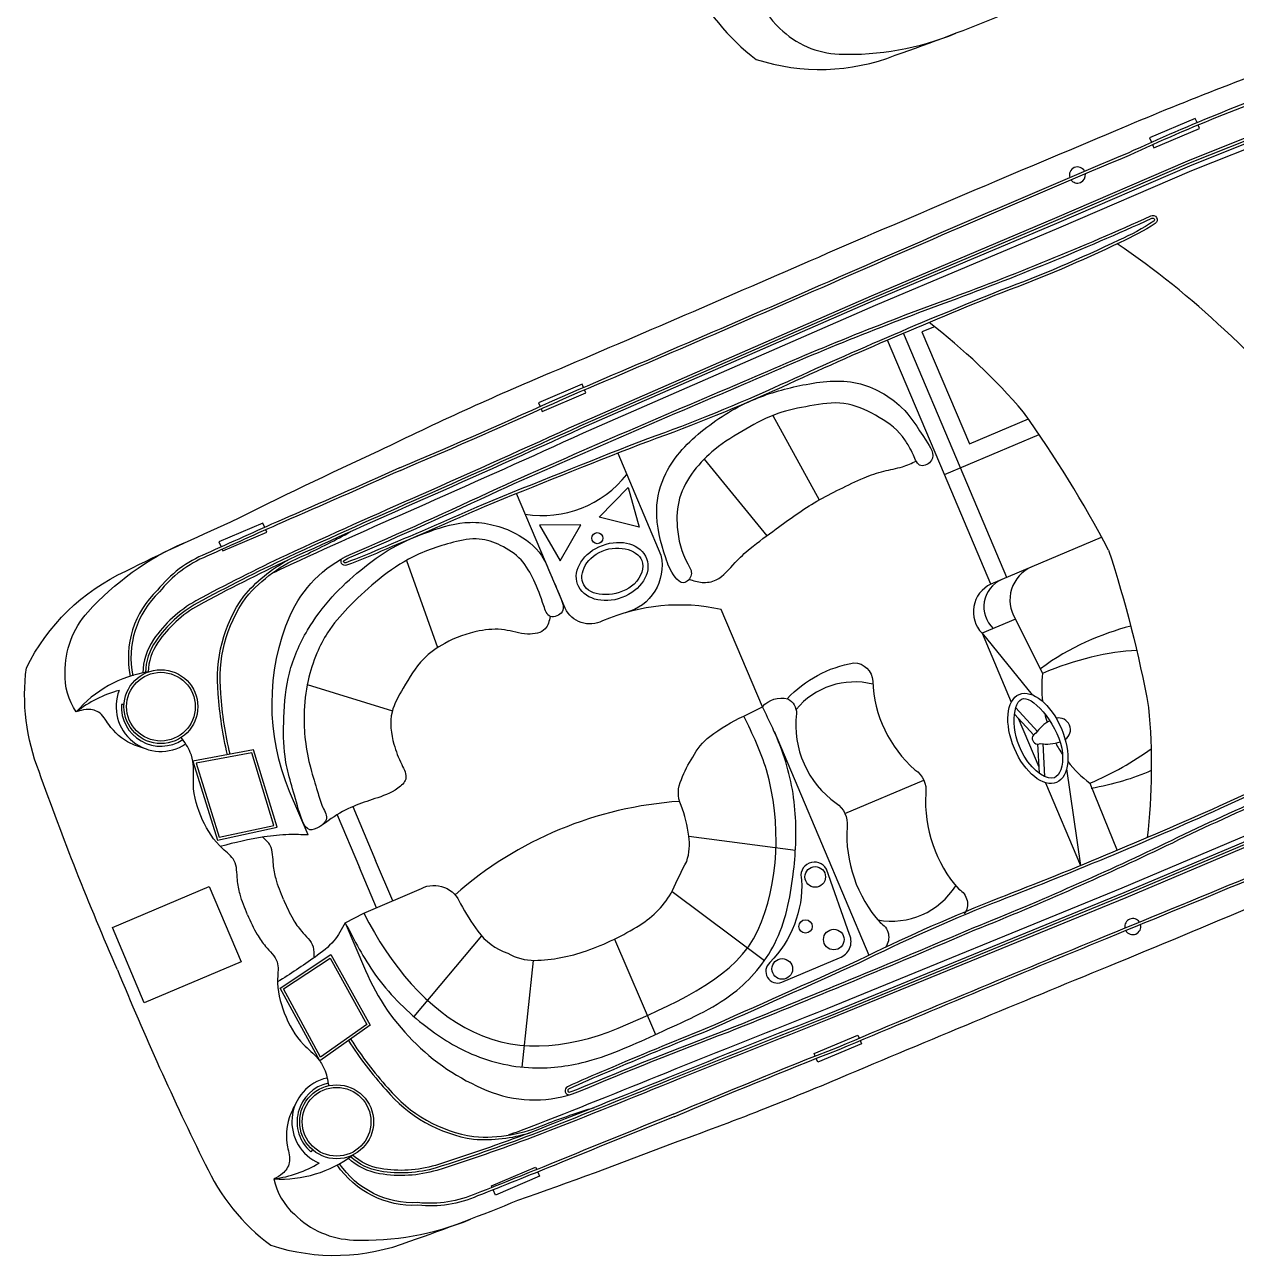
# Model space of a CAD drawing. Header units: metres. Extents: x 266585 to 279238, y 2117616 to 2127268.
# Drawn here: x 268854.47 to 268890.2, y 2118041.62 to 2118077.92 of the extents above; entities that cross this region are included whole.
import ezdxf

# ---------------------------------------------------------------- set-up
doc = ezdxf.new("R2010")
doc.units = ezdxf.units.M

msp = doc.modelspace()

# ---------------------------------------------------------------- linework, layer by layer
at = {"color": 30, "true_color": 0xf26722}
for p, q in [((268881.594, 2118064.65), (268879.915, 2118068.616)), ((268882.068, 2118064.851), (268880.389, 2118068.819)), ((268876.535, 2118066.397), (268877.902, 2118063.906)), ((268874.507, 2118065.107), (268876.352, 2118062.844)), ((268865.726, 2118062.119), (268866.645, 2118059.547)), ((268883.687, 2118060.391), (268882.702, 2118059.975)), ((268882.702, 2118059.975), (268883.565, 2118057.936)), ((268882.702, 2118059.975), (268884.178, 2118058.156)), ((268862.803, 2118058.464), (268865.311, 2118057.682)), ((268857.396, 2118057.869), (268857.32, 2118057.874)), ((268884.34, 2118057.073), (268883.696, 2118057.768)), ((268884.227, 2118056.969), (268883.66, 2118057.581)), ((268883.762, 2118057.47), (268884.373, 2118056.028)), ((268876.568, 2118057.081), (268879.365, 2118050.474)), ((268884.337, 2118056.71), (268884.383, 2118055.845)), ((268884.49, 2118056.718), (268884.542, 2118055.75)), ((268885.196, 2118055.973), (268885.605, 2118053.117)), ((268878.659, 2118054.657), (268880.982, 2118055.64)), ((268884.57, 2118055.562), (268885.605, 2118053.117)), ((268864.146, 2118054.857), (268864.819, 2118053.268)), ((268863.684, 2118054.618), (268864.341, 2118053.066)), ((268874.056, 2118053.982), (268877.198, 2118053.57)), ((268865.321, 2118052.082), (268864.819, 2118053.268)), ((268864.844, 2118051.877), (268864.341, 2118053.066)), ((268873.564, 2118052.359), (268876.284, 2118050.318)), ((268867.939, 2118051.05), (268865.942, 2118048.671)), ((268871.863, 2118050.952), (268873.075, 2118048.14)), ((268869.466, 2118050.324), (268869.131, 2118047.177)), ((268862.956, 2118044.736), (268862.905, 2118044.678))]:
    msp.add_line(p, q, dxfattribs=at)
for points in [[(268871.521, 2118085.022, 0.01736), (268874.109, 2118079.294, 0.12634), (268876.044, 2118076.896, 0.172899), (268880.141, 2118077.017, 0.013884), (268883.329, 2118078.226, 0.008973), (268887.897, 2118079.913, 0.01509), (268893.082, 2118081.943, -0.002245), (268901.01, 2118085.236, 0.003342), (268909.792, 2118088.933, 0.016984), (268915.591, 2118091.594, 0.024546), (268919.791, 2118093.949, 0.067942), (268924.792, 2118097.574, 0.033948), (268927.748, 2118100.656, 0.022001), (268930.246, 2118103.737, 0.042872), (268932.185, 2118107.111, 0.059514), (268932.895, 2118109.248, 0.046364), (268933.041, 2118110.352, 0.104882), (268932.947, 2118111.024, 0.104882)], [(268857.204, 2118050.045, -0.01736), (268854.893, 2118055.89, -0.12634), (268854.519, 2118058.948, -0.172899), (268857.456, 2118061.806, -0.013884), (268860.544, 2118063.253, -0.008973), (268864.934, 2118065.359, -0.01509), (268870.002, 2118067.668, 0.002245), (268877.884, 2118071.068, -0.003342), (268886.651, 2118074.799, -0.016984), (268892.598, 2118077.11, -0.024546), (268897.213, 2118078.486, -0.067942), (268903.297, 2118079.553, -0.033948), (268907.567, 2118079.531, -0.022001), (268911.517, 2118079.18, -0.042872), (268915.29, 2118078.223, -0.059514), (268917.318, 2118077.246, -0.046364), (268918.213, 2118076.581, -0.104882), (268918.63, 2118076.047, -0.104882)], [(268865.522, 2118064.846, 0.006425), (268870.33, 2118066.958, 0.002217), (268878.197, 2118070.35, -0.003368), (268887.018, 2118074.145, -0.024633), (268892.63, 2118076.404, -0.015037), (268896.479, 2118077.497, -0.025439), (268898.652, 2118078.005, -0.013843), (268903.231, 2118078.785, -0.040266), (268907.581, 2118078.817, -0.016729), (268911.612, 2118078.274, -0.029739), (268915.581, 2118077.075, 0.01525), (268917.36, 2118076.276, -0.132389), (268917.651, 2118076.073, -0.028442), (268917.744, 2118075.963, -0.028442)], [(268865.552, 2118064.776, 0.006424), (268870.361, 2118066.887, 0.002217), (268878.228, 2118070.28, -0.003368), (268887.049, 2118074.075, -0.024633), (268892.654, 2118076.331, -0.015038), (268896.499, 2118077.423, -0.025461), (268898.666, 2118077.93, -0.013839), (268903.239, 2118078.709, -0.040238), (268907.575, 2118078.741, -0.016715), (268911.597, 2118078.199, -0.029693), (268915.551, 2118077.004, 0.015234), (268917.332, 2118076.204, -0.134036), (268917.594, 2118076.022, -0.024879), (268917.671, 2118075.932, -0.024879)], [(268876.135, 2118078.856, 0.164393), (268876.739, 2118077.812, 0.188684), (268878.487, 2118077.053, 0.10758), (268881.93, 2118077.666)], [(268857.204, 2118050.045, 0.01736), (268859.792, 2118044.317, 0.12634), (268861.727, 2118041.919, 0.172899), (268865.824, 2118042.039, 0.013884), (268869.012, 2118043.248, 0.008973), (268873.58, 2118044.935, 0.01509), (268878.765, 2118046.965, -0.002245), (268886.693, 2118050.258, 0.003342), (268895.475, 2118053.955, 0.016984), (268901.274, 2118056.616, 0.024546), (268905.474, 2118058.972, 0.067942), (268910.475, 2118062.597, 0.033948), (268913.431, 2118065.679, 0.022001), (268915.928, 2118068.759, 0.042872), (268917.868, 2118072.134, 0.059514), (268918.578, 2118074.27, 0.046364), (268918.723, 2118075.375, 0.104882), (268918.63, 2118076.047, 0.104882)], [(268893.32, 2118075.647), (268891.193, 2118074.864), (268888.757, 2118073.891), (268884.834, 2118072.201), (268879.432, 2118069.915), (268870.81, 2118066.148, -0.002601), (268866.15, 2118064.054, 0.004411), (268862.186, 2118062.276, 0.013009), (268859.516, 2118060.927, 0.113396), (268858.269, 2118059.783, 0.146005), (268857.952, 2118058.801, 1.595219)], [(268893.347, 2118075.575), (268891.22, 2118074.792), (268888.786, 2118073.821), (268884.864, 2118072.131), (268879.462, 2118069.844), (268870.841, 2118066.078, -0.002601), (268866.181, 2118063.983, 0.004411), (268862.218, 2118062.206, 0.013003), (268859.553, 2118060.86, 0.113337), (268858.332, 2118059.74, 0.144821), (268858.03, 2118058.816, 0.138987)], [(268893.373, 2118075.503), (268891.248, 2118074.721), (268888.816, 2118073.75), (268884.894, 2118072.06), (268879.492, 2118069.774), (268870.873, 2118066.008, -0.002601), (268866.212, 2118063.913, 0.00441), (268862.251, 2118062.137, 0.012997), (268859.591, 2118060.793, 0.113276), (268858.395, 2118059.696, 0.142458), (268858.108, 2118058.829, 0.142458)], [(268873.591, 2118045.784, -0.006424), (268878.455, 2118047.767, -0.002217), (268886.367, 2118051.053, 0.003368), (268895.231, 2118054.745, 0.024633), (268900.753, 2118057.199, 0.015038), (268904.213, 2118059.199, 0.025461), (268906.086, 2118060.402, 0.013839), (268909.828, 2118063.143, 0.040238), (268912.869, 2118066.234, 0.016715), (268915.28, 2118069.499, 0.029693), (268917.175, 2118073.169, -0.015234), (268917.84, 2118075.005, 0.134036), (268917.891, 2118075.32, 0.024879), (268917.88, 2118075.437, 0.024879)], [(268873.621, 2118045.713, -0.006425), (268878.484, 2118047.696, -0.002217), (268886.396, 2118050.982, 0.003368), (268895.26, 2118054.674, 0.024633), (268900.788, 2118057.131, 0.015037), (268904.253, 2118059.134, 0.025439), (268906.13, 2118060.34, 0.013843), (268909.877, 2118063.084, 0.040266), (268912.928, 2118066.186, 0.016729), (268915.344, 2118069.458, 0.029739), (268917.246, 2118073.142, -0.01525), (268917.91, 2118074.975, 0.132389), (268917.968, 2118075.326, 0.028442), (268917.953, 2118075.468, 0.028442)], [(268893.427, 2118075.359), (268891.303, 2118074.577), (268888.875, 2118073.608), (268884.954, 2118071.919), (268879.553, 2118069.633), (268870.935, 2118065.868, -0.002601), (268866.273, 2118063.773, 0.00441), (268862.316, 2118061.998, 0.002867), (268861.724, 2118061.714, 0.002867)], [(268862.825, 2118054.024), (268862.283, 2118055.306, -0.202722), (268862.297, 2118060.499, -0.178768), (268864.065, 2118062.298, 0.010028), (268868.421, 2118064.253, -0.005356), (268875.651, 2118067.384, -0.016605), (268881.557, 2118069.777, 0.018921), (268887.676, 2118072.28, -0.925873), (268887.811, 2118072.059, -0.041202), (268886.772, 2118071.498, -0.024461), (268883.284, 2118070.014, 0.012888), (268876.576, 2118067.128, -0.019359), (268872.609, 2118065.538, 0.002375), (268868.017, 2118063.703, -0.006386), (268865.129, 2118062.452, -0.013656), (268863.962, 2118061.975, -0.862706), (268863.844, 2118062.185, 0.648089)], [(268863.888, 2118062.121, -0.016488), (268864.097, 2118062.228, 0.010023), (268868.454, 2118064.183, -0.005356), (268875.681, 2118067.313, -0.016607), (268881.583, 2118069.705, 0.018921), (268887.708, 2118072.21, 0.01143), (268887.711, 2118072.212, -0.913283), (268887.767, 2118072.122, -0.041174), (268886.74, 2118071.568, -0.024478), (268883.257, 2118070.086, 0.012889), (268876.545, 2118067.198, -0.019362), (268872.582, 2118065.61, 0.002377), (268867.987, 2118063.773, -0.006391), (268865.099, 2118062.523, -0.013664), (268863.935, 2118062.047, 0.000701), (268863.934, 2118062.047, -0.819976), (268863.888, 2118062.121, -0.819976)], [(268892.756, 2118065.094, 0.096403), (268889.839, 2118068.929, 0.040538), (268886.687, 2118071.457, 1.92312)], [(268886.434, 2118062.418, 0.033687), (268883.925, 2118066.494, 0.051879), (268881.139, 2118069.136, 1.92312)], [(268871.957, 2118065.281), (268873.231, 2118062.272, -0.406088), (268872.182, 2118060.576)], [(268865.522, 2118064.846, -0.002942), (268862.029, 2118063.308, 0.002013), (268859.81, 2118062.313, 0.130442), (268858.386, 2118061.24, 0.261246), (268857.582, 2118058.701, 0.209197)], [(268865.553, 2118064.776, -0.002941), (268862.06, 2118063.237, 0.002014), (268859.841, 2118062.242, 0.130992), (268858.442, 2118061.188, 0.261832), (268857.657, 2118058.716, 0.261832)], [(268876.225, 2118057.8), (268875.011, 2118060.67, 0.158322), (268871.509, 2118060.333, -0.417676), (268870.407, 2118060.706), (268868.974, 2118064.089)], [(268860.525, 2118056.403, -0.043334), (268860.255, 2118058.193, -0.18333), (268860.988, 2118061.016, -0.123985), (268862.73, 2118062.277, 0.015377), (268864.083, 2118062.969)], [(268886.211, 2118062.794), (268884.168, 2118061.929, 0.462925), (268883.687, 2118060.391), (268884.485, 2118058.785)], [(268855.989, 2118057.649, -0.164393), (268855.659, 2118058.81, -0.188684), (268856.331, 2118060.593, -0.10758), (268859.168, 2118062.638)], [(268886.434, 2118062.418, -0.033687), (268887.614, 2118057.78, -0.051879), (268887.572, 2118053.94, -1.92312)], [(268860.45, 2118056.389, -0.043195), (268860.178, 2118058.186, -0.183415), (268860.927, 2118061.063, -0.094511), (268862.226, 2118062.125)], [(268884.168, 2118061.929), (268883.282, 2118061.554, 0.545737), (268883.033, 2118060.115, 0.282905)], [(268883.282, 2118061.554), (268882.962, 2118061.418, 0.516839), (268882.702, 2118059.975, 0.282905)], [(268876.958, 2118058.039, -0.164009), (268878.92, 2118059.097, -0.407559), (268879.476, 2118058.554, 0.20466), (268880.722, 2118055.942, -0.28657), (268881.043, 2118055.246, 0.198759), (268882.017, 2118052.42, -0.45148), (268882.177, 2118051.691, -1.463971)], [(268900.593, 2118058.43), (268898.553, 2118057.449), (268896.167, 2118056.381), (268892.226, 2118054.742), (268886.824, 2118052.455), (268878.122, 2118048.889, 0.002601), (268873.373, 2118047, -0.00441), (268869.344, 2118045.394, -0.002867), (268868.729, 2118045.167, -0.002867)], [(268900.726, 2118058.153), (268898.682, 2118057.171), (268896.289, 2118056.099), (268892.345, 2118054.459), (268886.942, 2118052.172), (268878.237, 2118048.604, 0.002601), (268873.489, 2118046.716, -0.004411), (268869.454, 2118045.107, -0.013009), (268866.627, 2118044.13, -0.113396), (268864.937, 2118044.03, -0.146005), (268864.011, 2118044.487, -1.595219)], [(268900.693, 2118058.222), (268898.65, 2118057.241), (268896.258, 2118056.169), (268892.315, 2118054.53), (268886.913, 2118052.243), (268878.208, 2118048.675, 0.002601), (268873.46, 2118046.787, -0.004411), (268869.426, 2118045.179, -0.013003), (268866.604, 2118044.203, -0.113337), (268864.95, 2118044.106, -0.144821), (268864.077, 2118044.533, -0.138987)], [(268900.659, 2118058.291), (268898.618, 2118057.31), (268896.228, 2118056.24), (268892.285, 2118054.6), (268886.883, 2118052.314), (268878.18, 2118048.747, 0.002601), (268873.431, 2118046.858, -0.00441), (268869.399, 2118045.251, -0.012997), (268866.582, 2118044.276, -0.113276), (268864.962, 2118044.181, -0.142458), (268864.14, 2118044.579, -0.142458)], [(268876.225, 2118057.8, -0.291269), (268876.973, 2118058.035, -0.299867), (268877.227, 2118057.601, 0.273478), (268878.399, 2118054.958, -0.28657), (268878.721, 2118054.263, 0.198759), (268879.694, 2118051.437, -0.45148), (268879.854, 2118050.708, -1.463971)], [(268863.922, 2118051.433), (268864.467, 2118051.715), (268866.168, 2118052.446, -0.448043), (268867.319, 2118051.991, 0.025561), (268867.831, 2118051.185, 0.15676), (268868.715, 2118050.538, 0.144288), (268869.507, 2118050.324, 0.079427), (268871.035, 2118050.606, 0.054179), (268872.606, 2118051.362, 0.127294), (268873.577, 2118052.383, -0.025195), (268873.994, 2118053.244, 0.112656), (268874.055, 2118053.989, 0.061652), (268873.825, 2118054.895, -0.222278), (268873.836, 2118055.662, -0.049109), (268874.168, 2118056.32, -0.09997), (268874.67, 2118056.93, -0.045992), (268875.674, 2118057.53), (268876.225, 2118057.8)], [(268863.922, 2118051.433), (268864.517, 2118050.028, 0.202722), (268868.255, 2118046.424, 0.178768), (268870.778, 2118046.441, -0.010028), (268875.213, 2118048.208, 0.005356), (268882.493, 2118051.219, 0.016605), (268888.323, 2118053.794, -0.018921), (268894.379, 2118056.445, 0.925873), (268894.314, 2118056.695, 0.041202), (268893.189, 2118056.34, 0.024461), (268889.696, 2118054.869, -0.012888), (268882.954, 2118052.062, 0.019359), (268879.051, 2118050.32, -0.002375), (268874.537, 2118048.301, 0.006386), (268871.629, 2118047.098, 0.013656), (268870.473, 2118046.592, 0.862706), (268870.542, 2118046.361, -0.648089)], [(268870.527, 2118046.437, 0.016488), (268870.749, 2118046.512, -0.010023), (268875.186, 2118048.28, 0.005356), (268882.464, 2118051.29, 0.016607), (268888.289, 2118053.863, -0.018921), (268894.351, 2118056.516, -0.01143), (268894.354, 2118056.517, 0.913283), (268894.329, 2118056.62, 0.041174), (268893.217, 2118056.269, 0.024478), (268889.728, 2118054.799, -0.012889), (268882.982, 2118051.99, 0.019362), (268879.084, 2118050.25, -0.002377), (268874.567, 2118048.23, 0.006391), (268871.658, 2118047.027, 0.013664), (268870.506, 2118046.522, -0.000701), (268870.506, 2118046.522, 0.819976), (268870.527, 2118046.437, 0.819976)], [(268864.019, 2118047.958, 0.043195), (268865.12, 2118046.513, 0.183415), (268867.706, 2118045.048, 0.094511), (268869.373, 2118045.241)], [(268864.081, 2118048.003, 0.043334), (268865.178, 2118046.563, 0.18333), (268867.715, 2118045.124, 0.123985), (268869.833, 2118045.497, -0.015377), (268871.272, 2118045.987)], [(268873.621, 2118045.713, 0.002942), (268870.085, 2118044.277, -0.002013), (268867.826, 2118043.376, -0.130442), (268866.065, 2118043.1, -0.261246), (268863.682, 2118044.291, -0.209197)], [(268873.593, 2118045.784, 0.002941), (268870.056, 2118044.348, -0.002014), (268867.797, 2118043.447, -0.130992), (268866.067, 2118043.177, -0.261832), (268863.745, 2118044.334, -0.261832)], [(268861.818, 2118043.879, 0.164393), (268862.422, 2118042.834, 0.188684), (268864.17, 2118042.075, 0.10758), (268867.613, 2118042.688)]]:
    msp.add_lwpolyline(points, format="xyb", dxfattribs=at)
for points in [[(268889.042, 2118075.034), (268888.99, 2118075.157), (268887.643, 2118074.586), (268887.699, 2118074.454)], [(268887.729, 2118074.383), (268887.769, 2118074.291), (268889.116, 2118074.861), (268889.072, 2118074.964)], [(268881.297, 2118069.013), (268880.929, 2118068.857), (268882.327, 2118065.556), (268884.067, 2118066.293)], [(268870.95, 2118067.222), (268870.911, 2118067.313), (268869.623, 2118066.768), (268869.669, 2118066.659)], [(268869.699, 2118066.588), (268869.729, 2118066.516), (268871.017, 2118067.062), (268870.979, 2118067.151)], [(268882.962, 2118061.418), (268881.594, 2118064.65), (268884.386, 2118065.832)], [(268883.436, 2118061.619), (268882.068, 2118064.851)], [(268861.55, 2118063.094), (268861.496, 2118063.222), (268860.193, 2118062.67), (268860.259, 2118062.515)], [(268860.289, 2118062.445), (268860.309, 2118062.397), (268861.612, 2118062.948), (268861.58, 2118063.024)], [(268885.882, 2118055.55), (268886.691, 2118053.567)], [(268877.779, 2118047.5), (268877.749, 2118047.572), (268879.037, 2118048.117), (268879.075, 2118048.027)], [(268879.105, 2118047.957), (268879.143, 2118047.865), (268877.855, 2118047.32), (268877.809, 2118047.429)], [(268868.254, 2118043.628), (268868.234, 2118043.676), (268869.536, 2118044.227), (268869.568, 2118044.152)], [(268869.598, 2118044.081), (268869.652, 2118043.954), (268868.349, 2118043.402), (268868.284, 2118043.557)]]:
    msp.add_lwpolyline(points, dxfattribs=at)
for points in [[(268871.413, 2118063.396), (268872.265, 2118064.268), (268872.594, 2118063.095)], [(268870.866, 2118063.165), (268869.647, 2118063.16), (268870.261, 2118062.107)], [(268860.155, 2118053.864), (268861.913, 2118054.248), (268861.22, 2118056.532), (268859.427, 2118056.2)], [(268860.207, 2118053.954), (268861.815, 2118054.305), (268861.166, 2118056.444), (268859.526, 2118056.14)], [(268857.055, 2118051.293), (268859.91, 2118052.502), (268860.852, 2118050.277), (268857.997, 2118049.068)], [(268862, 2118049.505), (268863.5, 2118050.499), (268864.657, 2118048.412), (268863.17, 2118047.356)], [(268862.101, 2118049.48), (268863.473, 2118050.389), (268864.557, 2118048.435), (268863.196, 2118047.469)]]:
    msp.add_lwpolyline(points, close=True, dxfattribs=at)
msp.add_lwpolyline([(268878.11, 2118053.014, 0.917705), (268877.382, 2118052.696, -0.209704), (268876.444, 2118050.26, 0.850912), (268876.801, 2118049.681), (268878.497, 2118050.399, 0.435659), (268878.796, 2118051.083)], format="xyb", close=True, dxfattribs=at)
for centre, radius in [((268871.354, 2118062.775), 0.163), ((268858.485, 2118057.806), 1.09), ((268858.485, 2118057.806), 1.013), ((268877.782, 2118052.784), 0.304), ((268877.496, 2118051.324), 0.197), ((268878.33, 2118050.937), 0.304), ((268876.809, 2118050.07), 0.304), ((268863.668, 2118045.562), 1.09), ((268863.668, 2118045.562), 1.013)]:
    msp.add_circle(centre, radius, dxfattribs=at)
for centre, radius, start, end in [((268885.514, 2118073.486), 0.237, 27.9734, 198.0725), ((268885.514, 2118073.486), 0.237, 216.7327, 9.3132), ((268869.75, 2118066.567), 3.124, 260.4118, 322.2993), ((268858.654, 2118055.354), 3.517, 98.9389, 139.2745), ((268888.01, 2118058.388), 3.548, 173.5682, 186.9192), ((268878.944, 2118056.292), 2.243, 76.1433, 140.3474), ((268858.169, 2118054.889), 3.517, 105.0686, 128.3012), ((268858.485, 2118057.806), 1.32, 158.7158, 303.6174), ((268858.485, 2118057.806), 1.167, 176.6676, 303.6174), ((268888.01, 2118058.388), 3.548, 192.8924, 197.1323), ((268885.295, 2118056.301), 1.241, 118.5458, 144.5386), ((268885.295, 2118056.301), 1.241, 109.0587, 109.328), ((268884.961, 2118057.126), 0.347, 303.7456, 102.0911), ((268884.348, 2118056.868), 0.166, 112.9433, 292.9433), ((268884.6, 2118057.942), 1.241, 261.3479, 288.988), ((268888.01, 2118058.388), 3.548, 207.8457, 214.1851), ((268884.6, 2118057.942), 1.241, 296.5585, 296.8278), ((268888.01, 2118058.388), 3.548, 218.3775, 233.1333), ((268874.531, 2118043.871), 11.166, 93.8428, 131.3154), ((268880.031, 2118053.723), 2.243, 259.5677, 327.7152), ((268887.147, 2118051.32), 0.237, 34.1653, 190.4144), ((268887.147, 2118051.32), 0.237, 209.0386, 15.5411), ((268863.668, 2118045.562), 1.32, 102.2691, 247.1707), ((268863.668, 2118045.562), 1.167, 102.2691, 229.219), ((268862.026, 2118047.39), 3.517, 266.612, 306.9476), ((268861.353, 2118047.365), 3.517, 277.5853, 300.8179)]:
    msp.add_arc(centre, radius, start, end, dxfattribs=at)
for centre, major_axis, ratio in [((268871.793, 2118061.793), (1.017, 0.378), 0.758117), ((268884.348, 2118056.868), (0.55, -1.299), 0.533092)]:
    msp.add_ellipse(centre, major_axis=major_axis, ratio=ratio, dxfattribs=at)
for start_param, end_param in [(0.830012, 1.576846), (4.712389, 5.232342)]:
    msp.add_ellipse((268885.195, 2118057.172), major_axis=(3.815, 1.615), ratio=0.425319, start_param=start_param, end_param=end_param, dxfattribs=at)
for points in [[(268880.542, 2118065.492), (268880.678, 2118065.227), (268880.898, 2118064.915), (268881.213, 2118065.072), (268881.045, 2118065.664), (268880.319, 2118066.642), (268879.023, 2118067.346), (268877.42, 2118067.293), (268876.007, 2118066.878), (268874.493, 2118065.976), (268873.376, 2118064.682), (268873.106, 2118063.609), (268873.372, 2118062.196), (268873.65, 2118061.629), (268873.898, 2118061.46), (268874.126, 2118061.696), (268874.025, 2118062.014), (268873.712, 2118063.103), (268873.782, 2118063.954), (268874.205, 2118064.759), (268874.819, 2118065.39), (268875.738, 2118065.994), (268876.68, 2118066.452), (268877.623, 2118066.675), (268878.629, 2118066.749), (268879.56, 2118066.4), (268880.352, 2118065.777), (268880.542, 2118065.492)], [(268874.062, 2118061.564), (268874.444, 2118061.47), (268874.86, 2118061.544), (268875.418, 2118062.054), (268875.862, 2118062.466), (268876.63, 2118063.048), (268877.831, 2118063.865), (268878.505, 2118064.22), (268879.222, 2118064.557), (268879.809, 2118064.754), (268880.356, 2118064.883), (268880.76, 2118065.048)], [(268869.969, 2118060.47), (268869.821, 2118060.103), (268869.3, 2118059.948), (268868.618, 2118060.071), (268867.873, 2118060.038), (268866.855, 2118059.672), (268866.226, 2118059.21), (268865.634, 2118058.353), (268865.302, 2118057.648), (268865.358, 2118056.696), (268865.589, 2118056.1), (268865.705, 2118055.672), (268865.473, 2118055.4), (268864.799, 2118055.093), (268863.508, 2118054.503), (268862.873, 2118054.178), (268862.515, 2118054.883), (268862.146, 2118056.334), (268862.112, 2118057.491), (268862.276, 2118058.797), (268862.809, 2118060.061), (268863.539, 2118061.045), (268864.377, 2118061.833), (268865.315, 2118062.49), (268866.412, 2118062.976), (268867.602, 2118063.242), (268868.287, 2118063.163), (268868.941, 2118062.916), (268869.712, 2118062.262), (268869.978, 2118061.718), (268870.268, 2118061.028), (268870.32, 2118060.601), (268869.969, 2118060.47), (268869.778, 2118060.777), (268869.483, 2118061.535), (268869.109, 2118062.132), (268868.504, 2118062.559), (268867.875, 2118062.75), (268867.11, 2118062.653), (268865.789, 2118062.155), (268864.811, 2118061.475), (268864.002, 2118060.72), (268863.4, 2118059.988), (268863.088, 2118059.384), (268862.826, 2118058.574), (268862.709, 2118057.57), (268862.742, 2118056.825), (268862.903, 2118055.982), (268863.102, 2118055.307), (268863.262, 2118054.836), (268863.364, 2118054.472), (268863.213, 2118054.295)], [(268858.06, 2118056.555), (268857.596, 2118056.722), (268856.947, 2118057.281), (268856.645, 2118057.644), (268856.278, 2118057.724), (268855.989, 2118057.649)], [(268863.922, 2118051.433), (268864.799, 2118049.916), (268866.216, 2118048.444), (268867.657, 2118047.56), (268869.569, 2118047.151), (268871.208, 2118047.387), (268873.288, 2118048.238), (268875.374, 2118049.364), (268876.587, 2118050.822), (268877.131, 2118052.851), (268877.195, 2118054.645), (268876.798, 2118056.519), (268876.225, 2118057.8)], [(268861.04, 2118051.669), (268860.82, 2118052.275), (268860.741, 2118052.701), (268860.648, 2118053.263), (268860.304, 2118053.619), (268859.717, 2118054.463), (268859.443, 2118055.516), (268859.442, 2118056.11), (268859.353, 2118056.456), (268859.086, 2118056.897)], [(268862.825, 2118054.024), (268862.261, 2118054.031), (268861.532, 2118053.966), (268860.235, 2118053.685)], [(268861.04, 2118051.669), (268861.323, 2118051.088), (268861.574, 2118050.735), (268861.912, 2118050.277), (268861.928, 2118049.783), (268862.125, 2118048.773), (268862.691, 2118047.843), (268863.116, 2118047.429), (268863.303, 2118047.125), (268863.434, 2118046.626)], [(268863.922, 2118051.433), (268863.586, 2118050.901), (268863.032, 2118050.422), (268861.928, 2118049.687)], [(268862.475, 2118046.127), (268862.271, 2118045.678), (268862.22, 2118044.822), (268862.272, 2118044.353), (268862.073, 2118044.034), (268861.818, 2118043.879)]]:
    msp.add_spline(points, degree=3, dxfattribs=at)
for points, knots in [([(268872.667, 2118062.118), (268872.541, 2118062.456), (268871.902, 2118062.614), (268870.915, 2118062.091), (268870.761, 2118061.558), (268871.319, 2118061.015), (268872.063, 2118061.06), (268872.667, 2118061.638), (268872.743, 2118061.913), (268872.667, 2118062.118)], [0, 0, 0, 0, 1.743273, 1.743273, 3.486547, 3.486547, 5.22982, 5.22982, 6.283185, 6.283185, 6.283185, 6.283185]), ([(268884.838, 2118055.71), (268884.985, 2118055.772), (268885.109, 2118056.038), (268885.002, 2118057.199), (268884.251, 2118058.084), (268883.603, 2118058.002), (268883.511, 2118057.081), (268884.23, 2118055.855), (268884.649, 2118055.63), (268884.838, 2118055.71)], [0, 0, 0, 0, 1.031451, 1.031451, 2.992455, 2.992455, 4.95346, 4.95346, 6.283185, 6.283185, 6.283185, 6.283185]), ([(268864.467, 2118051.715), (268865.275, 2118050.155), (268866.312, 2118048.887), (268869.106, 2118047.536), (268870.706, 2118047.752), (268873.826, 2118049.142), (268875.466, 2118049.855), (268876.713, 2118052.552), (268876.791, 2118054.41), (268876.185, 2118056.476), (268875.943, 2118056.982), (268875.674, 2118057.53)], [0, 0, 0, 0, 0.0684102, 0.0684102, 0.1368204, 0.1368204, 0.2052306, 0.2052306, 0.2736407, 0.2736407, 0.2974604, 0.2974604, 0.2974604, 0.2974604]), ([(268862.1, 2118052.117), (268862.019, 2118052.318), (268861.883, 2118052.653), (268861.778, 2118053.186), (268861.798, 2118053.674), (268861.576, 2118053.883), (268861.489, 2118053.958)], [0, 0, 0, 0, 0.00840925, 0.01405459, 0.02148076, 0.02583256, 0.02583256, 0.02583256, 0.02583256]), ([(268862.1, 2118052.117), (268862.188, 2118051.919), (268862.334, 2118051.588), (268862.644, 2118051.142), (268863.007, 2118050.816), (268863.003, 2118050.512), (268862.997, 2118050.397)], [0, 0, 0, 0, 0.00840925, 0.01405459, 0.02148076, 0.02583256, 0.02583256, 0.02583256, 0.02583256])]:
    msp.add_open_spline(points, degree=3, knots=knots, dxfattribs=at)
for points in [[(268887.086, 2118060.181), (268886.222, 2118059.957), (268885.293, 2118059.563), (268884.425, 2118058.926)], [(268887.693, 2118055.921), (268887.155, 2118055.688), (268886.562, 2118055.501), (268885.921, 2118055.392)]]:
    msp.add_open_spline(points, degree=3, dxfattribs=at)

doc.saveas('drawing.dxf')
